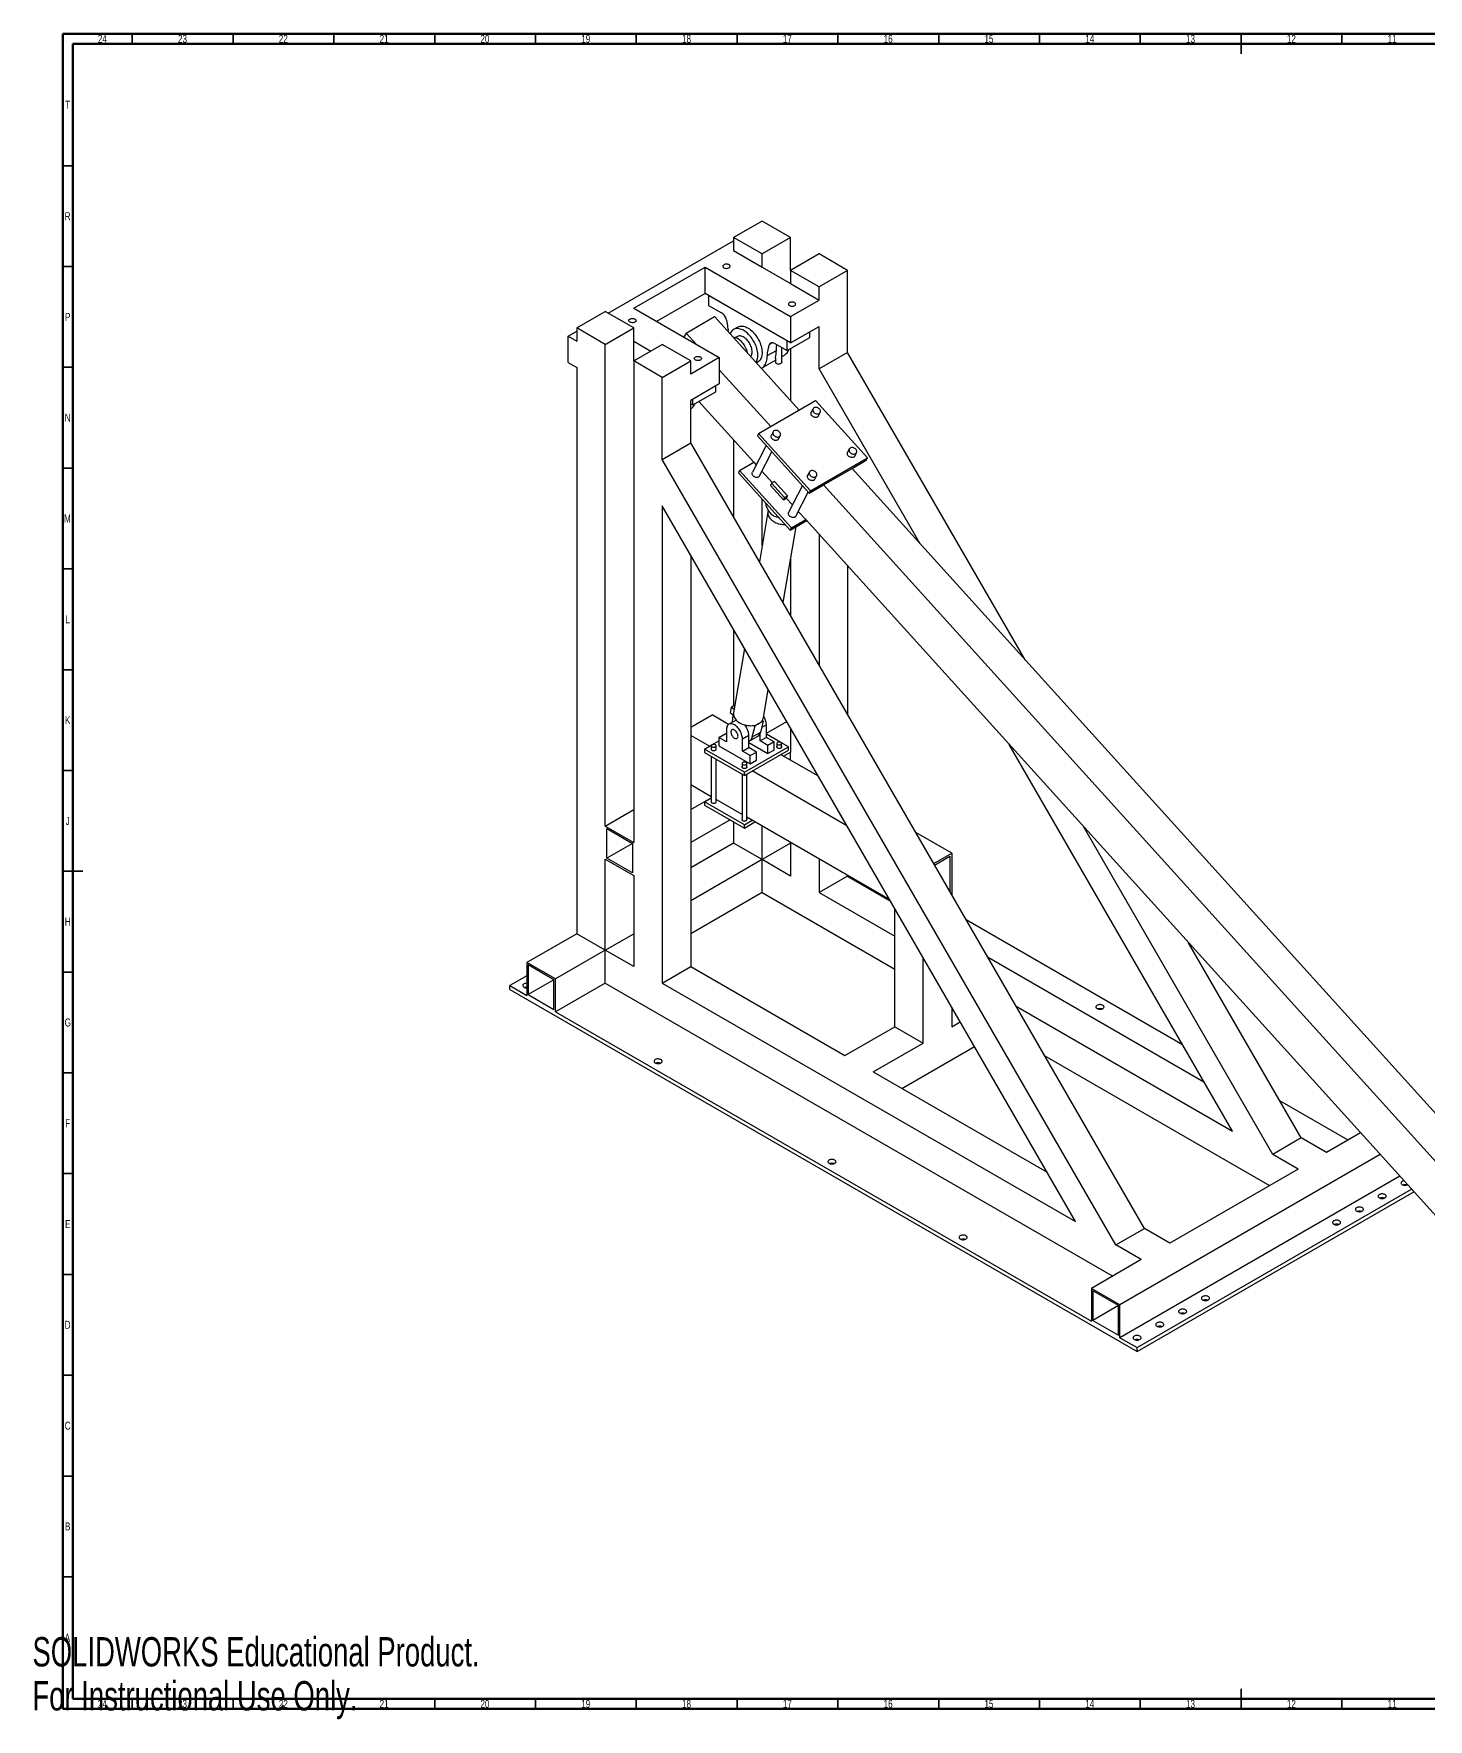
# Model space of a CAD drawing. Header units: millimetres. Extents: x 1 to 1184, y 0 to 836.
# Drawn here: x 1 to 692, y 0 to 836 of the extents above; entities that cross this region are included whole.
import ezdxf

# ---------------------------------------------------------------- set-up
doc = ezdxf.new("R2010")
doc.units = ezdxf.units.MM
doc.styles.add('SLDTEXTSTYLE0', font='TXT', dxfattribs={"width": 0.75})
doc.styles.add('SLDTEXTSTYLE3', font='TXT', dxfattribs={"width": 0.7})

msp = doc.modelspace()

# ---------------------------------------------------------------- linework, layer by layer
at = {"color": 7, "linetype": 'Continuous', "lineweight": 70}
for p, q in [((15, 5), (15, 836)), ((15, 836), (1184, 836)), ((20, 10), (20, 831)), ((20, 831), (1179, 831)), ((1179, 10), (20, 10)), ((1184, 5), (15, 5))]:
    msp.add_line(p, q, dxfattribs=at)
at = {"color": 7, "linetype": 'Continuous', "lineweight": 35}
for p, q in [((49.5, 831), (49.5, 836)), ((99.5, 831), (99.5, 836)), ((149.5, 831), (149.5, 836)), ((199.5, 831), (199.5, 836)), ((249.5, 831), (249.5, 836)), ((299.5, 831), (299.5, 836)), ((349.5, 831), (349.5, 836)), ((399.5, 831), (399.5, 836)), ((449.5, 831), (449.5, 836)), ((499.5, 831), (499.5, 836)), ((549.5, 831), (549.5, 836)), ((599.5, 836), (599.5, 826)), ((599.5, 831), (599.5, 836)), ((649.5, 831), (649.5, 836)), ((20, 770.5), (15, 770.5)), ((20, 720.5), (15, 720.5)), ((20, 670.5), (15, 670.5)), ((20, 620.5), (15, 620.5)), ((20, 570.5), (15, 570.5)), ((20, 520.5), (15, 520.5)), ((20, 470.5), (15, 470.5)), ((15, 420.5), (25, 420.5)), ((20, 420.5), (15, 420.5)), ((20, 370.5), (15, 370.5)), ((20, 320.5), (15, 320.5)), ((20, 270.5), (15, 270.5)), ((20, 220.5), (15, 220.5)), ((20, 170.5), (15, 170.5)), ((20, 120.5), (15, 120.5)), ((20, 70.5), (15, 70.5)), ((49.5, 10), (49.5, 5)), ((99.5, 10), (99.5, 5)), ((149.5, 10), (149.5, 5)), ((199.5, 10), (199.5, 5)), ((249.5, 10), (249.5, 5)), ((299.5, 10), (299.5, 5)), ((349.5, 10), (349.5, 5)), ((399.5, 10), (399.5, 5)), ((449.5, 10), (449.5, 5)), ((499.5, 10), (499.5, 5)), ((549.5, 10), (549.5, 5)), ((599.5, 5), (599.5, 15)), ((599.5, 10), (599.5, 5)), ((649.5, 10), (649.5, 5))]:
    msp.add_line(p, q, dxfattribs=at)
at = {"color": 7, "linetype": 'Continuous', "lineweight": 25}
for p, q in [((361.91, 743.07), (347.77, 734.91)), ((376.05, 734.91), (361.91, 743.07)), ((285.54, 697.35), (347.77, 733.28)), ((347.77, 734.91), (347.77, 728.38)), ((361.91, 726.74), (347.77, 734.91)), ((347.77, 728.38), (361.91, 720.21)), ((376.05, 734.91), (361.91, 726.74)), ((376.05, 718.58), (376.05, 734.91)), ((298.27, 699.8), (333.62, 720.21)), ((333.62, 720.21), (376.05, 695.72)), ((333.62, 707.15), (333.62, 720.21)), ((361.91, 720.21), (361.91, 726.74)), ((361.91, 720.21), (376.05, 712.05)), ((390.19, 726.74), (376.05, 718.58)), ((404.33, 718.58), (390.19, 726.74)), ((376.05, 718.58), (376.05, 712.05)), ((390.19, 710.42), (376.05, 718.58)), ((376.05, 712.05), (390.19, 703.88)), ((404.33, 718.58), (390.19, 710.42)), ((404.33, 677.92), (404.33, 718.58)), ((333.62, 707.15), (309.58, 693.27)), ((376.05, 682.66), (333.62, 707.15)), ((374.28, 683.68), (335.39, 706.13)), ((335.39, 706.13), (335.39, 701.23)), ((376.05, 695.72), (390.19, 703.88)), ((390.19, 703.88), (390.19, 710.42)), ((269.98, 690.01), (284.13, 698.17)), ((298.27, 690.01), (284.13, 698.17)), ((298.27, 699.8), (340.69, 675.31)), ((324.21, 687.51), (338.35, 695.68)), ((335.39, 701.23), (341.75, 697.55)), ((380.31, 649.29), (338.35, 695.68)), ((376.05, 695.72), (376.05, 682.66)), ((265.74, 685.92), (269.98, 688.37)), ((265.74, 672.86), (265.74, 685.92)), ((265.74, 685.92), (269.98, 683.47)), ((269.98, 690.01), (269.98, 683.47)), ((284.13, 681.84), (269.98, 690.01)), ((284.13, 681.84), (298.27, 690.01)), ((298.27, 683.47), (298.27, 690.01)), ((324.21, 687.51), (323.15, 685.44)), ((329.3, 681.89), (324.21, 687.51)), ((349.84, 690.5), (347.72, 689.27)), ((349.72, 685.81), (348.69, 685.22)), ((376.05, 682.66), (390.19, 690.82)), ((385.6, 685.31), (385.6, 688.17)), ((390.19, 669.75), (390.19, 690.82)), ((284.13, 442.92), (284.13, 681.84)), ((298.27, 683.47), (306.75, 678.58)), ((298.27, 673.68), (298.27, 683.47)), ((298.27, 673.68), (312.41, 681.84)), ((326.55, 673.68), (312.41, 681.84)), ((364.45, 676.29), (368.98, 678.9)), ((365.58, 682.01), (366.92, 682.79)), ((367.92, 682.45), (374.28, 678.78)), ((371.71, 673.02), (371.71, 680.26)), ((374.28, 678.78), (385.6, 685.31)), ((374.28, 678.78), (374.28, 683.68)), ((376.05, 679.8), (376.05, 654)), ((404.33, 677.92), (390.19, 669.75)), ((492.43, 525.33), (404.33, 677.92)), ((265.74, 672.86), (269.98, 670.41)), ((269.98, 670.41), (269.98, 389.52)), ((298.27, 673.68), (298.27, 434.76)), ((312.41, 665.51), (298.27, 673.68)), ((312.41, 665.51), (326.55, 673.68)), ((340.69, 675.31), (326.55, 667.15)), ((326.55, 667.15), (326.55, 673.68)), ((340.69, 675.31), (340.69, 662.25)), ((366.17, 641.12), (340.69, 669.29)), ((359.09, 672.75), (359.84, 673.18)), ((361.64, 670.06), (368.51, 674.03)), ((361.91, 669.64), (361.91, 670.22)), ((368.51, 675.12), (368.51, 673.02)), ((371.71, 675.87), (372.95, 676.59)), ((440.29, 582.98), (390.19, 669.75)), ((312.41, 624.85), (312.41, 665.51)), ((340.69, 662.25), (326.55, 654.08)), ((338.93, 658.37), (338.93, 661.23)), ((326.55, 633.01), (326.55, 654.08)), ((326.55, 652.45), (327.61, 651.84)), ((327.61, 651.84), (338.93, 658.37)), ((327.61, 651.84), (327.61, 654.69)), ((330.57, 653.54), (357.82, 623.41)), ((360.17, 637.66), (388.45, 653.99)), ((414.17, 625.55), (388.45, 653.99)), ((387.17, 649.9), (386.29, 648.19)), ((389.85, 646.36), (390.73, 648.08)), ((360.17, 637.66), (359.58, 636.51)), ((359.58, 636.51), (385.3, 608.08)), ((385.89, 609.22), (360.17, 637.66)), ((367.37, 638.47), (366.49, 636.76)), ((370.05, 634.93), (370.93, 636.65)), ((312.41, 624.85), (326.55, 633.01)), ((551.55, 243.3), (326.55, 633.01)), ((347.77, 634.54), (347.77, 596.27)), ((363.91, 631.73), (357.08, 618.43)), ((360.63, 616.6), (366.77, 628.56)), ((405.17, 630), (404.29, 628.28)), ((407.85, 626.45), (408.73, 628.17)), ((537.41, 235.14), (312.41, 624.85)), ((350.75, 619.33), (350.17, 618.19)), ((350.75, 619.33), (357.82, 623.41)), ((376.47, 590.9), (350.75, 619.33)), ((357.82, 623.41), (358.98, 622.14)), ((361.85, 618.97), (366.99, 613.28)), ((385.89, 609.22), (414.17, 625.55)), ((392.37, 612.16), (406.51, 620.32)), ((406.51, 620.32), (413.58, 624.4)), ((778.19, 209.39), (406.51, 620.32)), ((413.58, 624.4), (414.17, 625.55)), ((350.17, 618.19), (375.89, 589.75)), ((366.64, 613.08), (366.06, 611.93)), ((366.06, 611.93), (372.49, 604.82)), ((368.06, 613.9), (366.64, 613.08)), ((366.64, 613.08), (373.07, 605.97)), ((374.49, 606.79), (368.06, 613.9)), ((381.91, 611.82), (375.08, 598.52)), ((385.38, 618.57), (384.49, 616.85)), ((385.3, 608.08), (392.37, 612.16)), ((388.05, 615.02), (388.93, 616.74)), ((764.05, 201.23), (392.37, 612.16)), ((361.91, 581.88), (361.91, 605.2)), ((373.07, 605.97), (372.49, 604.82)), ((372.49, 604.82), (373.9, 605.64)), ((373.07, 605.97), (374.49, 606.79)), ((374.49, 606.79), (373.9, 605.64)), ((373.9, 605.64), (376.98, 602.23)), ((378.64, 596.7), (384.78, 608.65)), ((385.3, 608.08), (385.89, 609.22)), ((517.41, 246.68), (312.41, 601.75)), ((312.41, 601.75), (312.41, 365.03)), ((364.82, 598.87), (360.57, 574.09)), ((375.89, 589.75), (384.02, 594.45)), ((376.47, 590.9), (383.54, 594.98)), ((379.85, 599.06), (383.54, 594.98)), ((383.54, 594.98), (743.63, 196.86)), ((372.31, 553.76), (378.76, 591.41)), ((375.89, 589.75), (376.47, 590.9)), ((390.19, 587.63), (390.19, 522.79)), ((326.55, 577.26), (326.55, 373.19)), ((376.05, 575.59), (376.05, 547.28)), ((404.33, 571.99), (404.33, 498.29)), ((347.77, 540.52), (347.77, 502.51)), ((353.21, 531.08), (347.74, 499.11)), ((362.52, 496.58), (364.95, 510.75)), ((346.21, 498.97), (346.71, 501.9)), ((348.38, 502.86), (346.71, 501.9)), ((346.71, 501.9), (348.04, 500.86)), ((326.55, 491.91), (337.16, 498.03)), ((345.28, 493.35), (337.16, 498.03)), ((348.5, 495.21), (345.39, 493.42)), ((347.5, 497.96), (346.21, 498.97)), ((347.13, 494.42), (347.15, 494.59)), ((347.15, 494.59), (347.5, 497.96)), ((360.35, 493.75), (358.23, 492.52)), ((362.47, 494.97), (360.35, 493.75)), ((362.47, 494.97), (361.11, 489.4)), ((362.04, 495.31), (362.47, 494.97)), ((364.03, 489.05), (374.12, 494.87)), ((335.74, 482.52), (326.55, 487.83)), ((337.04, 483.27), (340.41, 485.22)), ((340.41, 486.85), (343.52, 488.65)), ((340.41, 486.85), (340.41, 482.77)), ((344.23, 484.65), (340.41, 486.85)), ((344.23, 488.24), (343.52, 488.65)), ((344.23, 490.85), (344.23, 484.65)), ((352.15, 486.28), (355.26, 488.08)), ((352.15, 480.07), (352.15, 486.28)), ((355.26, 481.87), (355.26, 488.08)), ((355.56, 485.04), (359.81, 487.49)), ((358.23, 492.52), (356.87, 486.95)), ((361.11, 489.4), (356.87, 486.95)), ((357.79, 492.87), (358.23, 492.52)), ((360.92, 485.14), (360.92, 488.81)), ((364.03, 486.93), (360.92, 485.14)), ((364.74, 482.93), (360.92, 485.14)), ((364.03, 493.14), (361.69, 491.79)), ((364.03, 486.93), (364.03, 493.14)), ((371.22, 484.41), (364.03, 488.56)), ((367.85, 484.73), (364.03, 486.93)), ((376.05, 491.53), (376.05, 479.66)), ((333.34, 481.13), (337, 483.25)), ((353.14, 469.71), (333.34, 481.13)), ((333.34, 481.13), (333.34, 479.5)), ((333.34, 479.5), (353.14, 468.07)), ((336.67, 482.77), (336.67, 480.85)), ((336.67, 477.58), (336.67, 454.72)), ((339.07, 480.85), (339.07, 482.77)), ((340.41, 482.77), (355.97, 473.79)), ((352.15, 480.07), (355.26, 481.87)), ((355.97, 477.87), (352.15, 480.07)), ((353.14, 469.71), (374.92, 482.28)), ((353.14, 468.07), (374.92, 480.64)), ((355.26, 484.32), (364.74, 478.85)), ((359.08, 479.67), (355.26, 481.87)), ((355.97, 477.87), (359.08, 479.67)), ((355.97, 473.79), (355.97, 477.87)), ((359.08, 475.58), (359.08, 479.67)), ((367.85, 484.73), (364.74, 482.93)), ((364.74, 478.85), (364.74, 482.93)), ((367.85, 480.64), (364.74, 478.85)), ((367.85, 480.64), (367.85, 484.73)), ((369.19, 483.91), (369.19, 481.99)), ((389.86, 467.61), (371.1, 478.44)), ((374.92, 482.28), (371.26, 484.39)), ((371.59, 481.99), (371.59, 483.91)), ((371.59, 478.16), (371.59, 478.72)), ((372.52, 477.62), (376.05, 479.66)), ((374.92, 480.64), (374.92, 482.28)), ((376.05, 475.58), (376.05, 479.66)), ((595.19, 291.59), (484.42, 483.45)), ((339.07, 454.72), (339.07, 476.2)), ((351.94, 473.95), (351.94, 472.03)), ((351.94, 468.76), (351.94, 445.9)), ((353.14, 468.07), (353.14, 469.71)), ((354.34, 472.03), (354.34, 473.95)), ((354.34, 445.9), (354.34, 468.76)), ((355.97, 473.79), (359.08, 475.58)), ((404, 443.12), (356.96, 470.28)), ((336.67, 457.49), (326.55, 463.33)), ((326.55, 451.09), (336.67, 456.93)), ((333.34, 455.01), (336.67, 456.93)), ((353.14, 443.58), (333.34, 455.01)), ((333.34, 455.01), (333.34, 453.37)), ((333.34, 453.37), (353.14, 441.94)), ((351.94, 448.68), (339.07, 456.11)), ((284.13, 442.92), (298.27, 451.09)), ((346.07, 446.02), (326.55, 434.76)), ((337, 451.26), (337.04, 451.24)), ((347.77, 445.05), (347.77, 434.42)), ((353.14, 443.58), (356.96, 445.78)), ((353.14, 441.94), (358.37, 444.96)), ((353.14, 441.94), (353.14, 443.58)), ((425.21, 406.38), (354.34, 447.29)), ((284.13, 442.92), (298.27, 434.76)), ((284.83, 441.7), (297.56, 434.35)), ((284.83, 427), (284.83, 441.7)), ((352.27, 442.44), (352.31, 442.42)), ((353.97, 442.42), (354.01, 442.44)), ((361.91, 426.26), (361.91, 442.92)), ((455.95, 429.46), (438.14, 439.74)), ((615.19, 280.04), (521.29, 442.69)), ((284.13, 426.59), (298.27, 418.43)), ((284.13, 381.36), (284.13, 426.59)), ((297.56, 434.35), (284.83, 427)), ((297.56, 419.65), (284.83, 427)), ((297.56, 434.35), (297.56, 419.65)), ((347.77, 434.42), (326.55, 422.18)), ((361.91, 426.26), (347.77, 434.42)), ((376.05, 434.42), (361.91, 426.26)), ((376.05, 434.76), (376.05, 418.09)), ((390.19, 426.59), (390.19, 409.93)), ((447.04, 424.31), (455.95, 429.46)), ((447.47, 423.58), (455.1, 427.99)), ((455.1, 427.99), (455.1, 410.35)), ((455.95, 429.46), (455.95, 408.88)), ((298.27, 418.43), (298.27, 373.19)), ((361.91, 426.26), (326.55, 405.85)), ((361.91, 409.93), (361.91, 426.26)), ((376.05, 418.09), (361.91, 426.26)), ((404.33, 418.09), (390.19, 409.93)), ((404.33, 418.43), (404.33, 418.09)), ((404.33, 418.09), (425.5, 405.87)), ((361.91, 409.93), (326.55, 389.52)), ((361.91, 409.93), (427.67, 371.96)), ((390.19, 409.93), (427.67, 388.29)), ((427.67, 343.39), (427.67, 402.12)), ((570.45, 334.44), (463.18, 396.37)), ((269.98, 389.52), (245.23, 375.23)), ((284.13, 381.36), (269.98, 389.52)), ((284.13, 381.36), (298.27, 389.52)), ((629.33, 288.2), (573.42, 385.05)), ((284.13, 381.36), (259.38, 367.07)), ((284.13, 365.02), (284.13, 381.36)), ((298.27, 373.19), (284.13, 381.36)), ((441.81, 335.23), (441.81, 377.63)), ((473.78, 378), (581.05, 316.08)), ((245.23, 368.7), (236.75, 363.8)), ((259.38, 367.07), (245.23, 375.23)), ((245.23, 375.23), (245.23, 358.9)), ((258.67, 366.66), (245.94, 374.01)), ((245.94, 374.01), (245.94, 359.31)), ((312.41, 365.03), (326.55, 373.19)), ((326.55, 373.19), (402.92, 329.11)), ((236.75, 361.84), (236.75, 363.8)), ((236.75, 363.8), (245.23, 358.9)), ((236.75, 361.84), (547.88, 182.23)), ((258.67, 366.66), (245.94, 359.31)), ((258.67, 351.96), (258.67, 366.66)), ((259.38, 350.74), (259.38, 367.07)), ((284.13, 365.02), (259.38, 350.74)), ((284.13, 365.02), (535.85, 219.71)), ((312.41, 365.03), (517.41, 246.68)), ((245.94, 359.31), (258.67, 351.96)), ((455.95, 353.13), (455.95, 343.39)), ((487.92, 353.51), (595.19, 291.59)), ((259.38, 350.74), (525.25, 197.25)), ((402.92, 329.11), (427.67, 343.39)), ((427.67, 343.39), (441.81, 335.23)), ((455.95, 343.39), (460.17, 345.83)), ((417.06, 320.94), (441.81, 335.23)), ((431.21, 312.78), (467.24, 333.58)), ((502.06, 329.02), (613.63, 264.61)), ((417.06, 320.94), (503.27, 271.17)), ((652.53, 287.06), (618.73, 306.57)), ((629.33, 288.2), (615.19, 280.04)), ((641.92, 280.94), (629.33, 288.2)), ((658.78, 290.67), (641.92, 280.94)), ((668.48, 279.94), (539.39, 205.42)), ((627.78, 272.77), (615.19, 280.04)), ((678.19, 269.21), (539.39, 189.09)), ((627.78, 272.77), (564.14, 236.03)), ((547.88, 184.19), (684.01, 262.78)), ((547.88, 182.23), (685.17, 261.49)), ((537.41, 235.14), (551.55, 243.3)), ((564.14, 236.03), (551.55, 243.3)), ((550, 227.87), (537.41, 235.14)), ((550, 227.87), (525.25, 213.58)), ((525.25, 213.58), (525.25, 197.25)), ((539.39, 205.42), (525.25, 213.58)), ((538.68, 205.01), (525.96, 212.36)), ((525.96, 212.36), (525.96, 197.66)), ((538.68, 205.01), (525.96, 197.66)), ((538.68, 190.31), (538.68, 205.01)), ((539.39, 189.09), (539.39, 205.42)), ((525.96, 197.66), (538.68, 190.31)), ((539.39, 189.09), (547.88, 184.19)), ((547.88, 182.23), (547.88, 184.19))]:
    msp.add_line(p, q, dxfattribs=at)
at = {"color": 7, "linetype": 'Continuous', "lineweight": 25, "flags": 128}
for points in [[(342.96, 719.89), (343.24, 719.75), (343.56, 719.66), (343.91, 719.6), (344.28, 719.58), (344.64, 719.61), (344.98, 719.68), (345.29, 719.78), (345.57, 719.92), (345.78, 720.09), (345.93, 720.28), (346.02, 720.49), (346.02, 720.7), (345.96, 720.91), (345.82, 721.1), (345.62, 721.28), (345.37, 721.43), (345.06, 721.54), (344.72, 721.62), (344.37, 721.66), (344, 721.65), (343.65, 721.6), (343.32, 721.52), (343.02, 721.39), (342.78, 721.24), (342.59, 721.05), (342.48, 720.86), (342.43, 720.65), (342.46, 720.44), (342.56, 720.24), (342.73, 720.05), (342.96, 719.89)], [(375.48, 701.11), (375.77, 700.98), (376.09, 700.88), (376.44, 700.82), (376.8, 700.8), (377.16, 700.83), (377.51, 700.9), (377.82, 701.01), (378.09, 701.15), (378.31, 701.32), (378.46, 701.51), (378.54, 701.71), (378.55, 701.92), (378.49, 702.13), (378.35, 702.32), (378.15, 702.5), (377.89, 702.65), (377.59, 702.76), (377.25, 702.84), (376.89, 702.88), (376.53, 702.87), (376.17, 702.83), (375.84, 702.74), (375.55, 702.61), (375.31, 702.46), (375.12, 702.28), (375, 702.08), (374.96, 701.87), (374.98, 701.66), (375.08, 701.46), (375.25, 701.27), (375.48, 701.11)], [(298.83, 694.41), (299.06, 694.25), (299.23, 694.06), (299.33, 693.86), (299.36, 693.65), (299.31, 693.44), (299.2, 693.25), (299.01, 693.06), (298.77, 692.91), (298.47, 692.78), (298.14, 692.7), (297.79, 692.65), (297.42, 692.64), (297.07, 692.68), (296.73, 692.76), (296.42, 692.87), (296.17, 693.02), (295.97, 693.2), (295.83, 693.39), (295.77, 693.6), (295.77, 693.81), (295.86, 694.02), (296.01, 694.21), (296.22, 694.38), (296.5, 694.52), (296.81, 694.62), (297.15, 694.69), (297.51, 694.72), (297.88, 694.7), (298.23, 694.64), (298.55, 694.55), (298.83, 694.41)], [(358.85, 673.02), (359.05, 673.33), (359.29, 673.81), (359.48, 674.34), (359.63, 674.92), (359.73, 675.54), (359.78, 676.19), (359.78, 676.88), (359.73, 677.59), (359.63, 678.32), (359.48, 679.06), (359.29, 679.82), (359.05, 680.59), (358.76, 681.35), (358.44, 682.11), (358.07, 682.86), (357.66, 683.59), (357.22, 684.3), (356.75, 684.99), (356.25, 685.64), (355.73, 686.26), (355.18, 686.84), (354.62, 687.38), (354.04, 687.87), (353.45, 688.31), (352.86, 688.69), (352.27, 689.02), (351.68, 689.29), (351.1, 689.49), (350.53, 689.64), (349.97, 689.72), (349.44, 689.74), (348.93, 689.69), (348.44, 689.58), (347.98, 689.41), (347.56, 689.18), (347.17, 688.88), (346.83, 688.53), (346.52, 688.12), (346.26, 687.66), (346.05, 687.18)], [(356.26, 675.88), (356.35, 675.99), (356.57, 676.33), (356.74, 676.73), (356.86, 677.17), (356.93, 677.65), (356.96, 678.16), (356.93, 678.71), (356.86, 679.27), (356.74, 679.86), (356.57, 680.45), (356.35, 681.04), (356.09, 681.63), (355.79, 682.2), (355.46, 682.76), (355.1, 683.29), (354.7, 683.79), (354.29, 684.26), (353.85, 684.68), (353.4, 685.05), (352.94, 685.37), (352.49, 685.64), (352.03, 685.84), (351.58, 685.99), (351.14, 686.07), (350.73, 686.09), (350.33, 686.04), (349.97, 685.93), (349.72, 685.81)], [(349.84, 690.5), (350.1, 690.64), (350.56, 690.81), (351.05, 690.92), (351.56, 690.96), (352.1, 690.95), (352.65, 690.86), (353.22, 690.72), (353.8, 690.51), (354.39, 690.24), (354.98, 689.92), (355.58, 689.53), (356.16, 689.09), (356.74, 688.6), (357.3, 688.07), (357.85, 687.49), (358.37, 686.87), (358.87, 686.21), (359.34, 685.53), (359.78, 684.82), (360.19, 684.08), (360.56, 683.33), (360.88, 682.58), (361.17, 681.81), (361.41, 681.05), (361.61, 680.29), (361.75, 679.54), (361.85, 678.81), (361.9, 678.1), (361.9, 677.42), (361.85, 676.76), (361.75, 676.15), (361.61, 675.57), (361.41, 675.04), (361.17, 674.55), (360.88, 674.12), (360.56, 673.74), (360.19, 673.41), (359.84, 673.18)], [(354.68, 677.63), (354.64, 677.82), (354.48, 678.46), (354.27, 679.1), (354.01, 679.75), (353.72, 680.39), (353.38, 681.01), (353.01, 681.61), (352.6, 682.19), (352.17, 682.73), (351.72, 683.24), (351.24, 683.7), (350.75, 684.11), (350.25, 684.47), (349.75, 684.77), (349.25, 685.01), (348.76, 685.2), (348.28, 685.31), (347.81, 685.37), (347.68, 685.37)], [(365.58, 682.01), (365.75, 682.3), (365.96, 682.52), (366.22, 682.68), (366.52, 682.77), (366.84, 682.8), (367.19, 682.75), (367.55, 682.63), (367.92, 682.45)], [(331.36, 675.64), (331.59, 675.47), (331.76, 675.29), (331.86, 675.09), (331.89, 674.88), (331.84, 674.67), (331.72, 674.47), (331.54, 674.29), (331.29, 674.13), (331, 674.01), (330.67, 673.92), (330.31, 673.87), (329.95, 673.87), (329.59, 673.9), (329.25, 673.98), (328.95, 674.1), (328.69, 674.25), (328.49, 674.42), (328.36, 674.62), (328.29, 674.82), (328.3, 675.03), (328.38, 675.24), (328.54, 675.43), (328.75, 675.6), (329.02, 675.74), (329.34, 675.85), (329.68, 675.91), (330.04, 675.94), (330.4, 675.92), (330.76, 675.87), (331.08, 675.77), (331.36, 675.64)], [(361.56, 670.02), (362, 670.29), (362.45, 670.66), (362.86, 671.08), (363.22, 671.56), (363.54, 672.1), (363.82, 672.68), (364.05, 673.32), (364.22, 674), (364.35, 674.73), (364.43, 675.49), (364.45, 676.29)], [(371.71, 673.02), (371.68, 672.84), (371.58, 672.65), (371.41, 672.48), (371.18, 672.33), (370.9, 672.21), (370.58, 672.14), (370.24, 672.1), (369.89, 672.1), (369.56, 672.15), (369.25, 672.24), (368.98, 672.37)], [(389.35, 645.85), (389.06, 645.72), (388.74, 645.65), (388.38, 645.63), (388.02, 645.68), (387.66, 645.78), (387.32, 645.94), (387, 646.14), (386.72, 646.39), (386.48, 646.67), (386.31, 646.96), (386.2, 647.28), (386.16, 647.59), (386.18, 647.88), (386.28, 648.16), (386.29, 648.19)], [(387.54, 648.17), (387.8, 647.92), (388.11, 647.7), (388.46, 647.53), (388.81, 647.42), (389.18, 647.36), (389.53, 647.36), (389.87, 647.42), (390.17, 647.53), (390.42, 647.7), (390.63, 647.91), (390.77, 648.17), (390.85, 648.45), (390.86, 648.75), (390.8, 649.06), (390.67, 649.37), (390.48, 649.67), (390.24, 649.94), (389.94, 650.17), (389.62, 650.37), (389.27, 650.51), (388.9, 650.6), (388.54, 650.63), (388.2, 650.6), (387.88, 650.51), (387.6, 650.37), (387.37, 650.18), (387.19, 649.94), (387.08, 649.67), (387.04, 649.38), (387.06, 649.07), (387.16, 648.76), (387.32, 648.46), (387.54, 648.17)], [(369.55, 634.42), (369.26, 634.29), (368.94, 634.22), (368.59, 634.2), (368.22, 634.25), (367.86, 634.35), (367.52, 634.51), (367.2, 634.71), (366.92, 634.96), (366.69, 635.24), (366.51, 635.54), (366.4, 635.85), (366.36, 636.16), (366.38, 636.45), (366.48, 636.73), (366.49, 636.76)], [(367.74, 636.74), (368.01, 636.49), (368.32, 636.27), (368.66, 636.1), (369.01, 635.99), (369.38, 635.93), (369.73, 635.93), (370.07, 635.99), (370.37, 636.1), (370.63, 636.27), (370.83, 636.48), (370.97, 636.74), (371.05, 637.02), (371.06, 637.32), (371, 637.63), (370.87, 637.94), (370.68, 638.24), (370.44, 638.51), (370.15, 638.74), (369.82, 638.94), (369.47, 639.08), (369.11, 639.17), (368.74, 639.2), (368.4, 639.17), (368.08, 639.08), (367.8, 638.94), (367.57, 638.75), (367.39, 638.51), (367.28, 638.24), (367.24, 637.95), (367.27, 637.64), (367.36, 637.33), (367.52, 637.03), (367.74, 636.74)], [(407.36, 625.94), (407.07, 625.82), (406.74, 625.74), (406.39, 625.73), (406.03, 625.77), (405.67, 625.88), (405.32, 626.03), (405, 626.24), (404.72, 626.48), (404.49, 626.76), (404.31, 627.06), (404.2, 627.37), (404.16, 627.68), (404.19, 627.98), (404.28, 628.26), (404.29, 628.28)], [(405.54, 628.27), (405.81, 628.01), (406.12, 627.8), (406.46, 627.63), (406.82, 627.51), (407.18, 627.45), (407.54, 627.45), (407.87, 627.51), (408.17, 627.62), (408.43, 627.79), (408.63, 628.01), (408.77, 628.26), (408.85, 628.54), (408.86, 628.85), (408.8, 629.16), (408.67, 629.47), (408.48, 629.76), (408.24, 630.03), (407.95, 630.27), (407.62, 630.46), (407.27, 630.6), (406.91, 630.69), (406.55, 630.72), (406.2, 630.69), (405.88, 630.61), (405.6, 630.47), (405.37, 630.27), (405.2, 630.04), (405.09, 629.77), (405.04, 629.47), (405.07, 629.17), (405.16, 628.85), (405.32, 628.55), (405.54, 628.27)], [(385.74, 616.84), (386.01, 616.58), (386.32, 616.37), (386.66, 616.2), (387.02, 616.08), (387.38, 616.02), (387.74, 616.02), (388.07, 616.08), (388.37, 616.19), (388.63, 616.36), (388.83, 616.58), (388.98, 616.83), (389.05, 617.11), (389.06, 617.42), (389, 617.73), (388.87, 618.04), (388.69, 618.33), (388.44, 618.6), (388.15, 618.84), (387.82, 619.03), (387.47, 619.17), (387.11, 619.26), (386.75, 619.29), (386.4, 619.26), (386.08, 619.18), (385.8, 619.04), (385.57, 618.84), (385.4, 618.61), (385.29, 618.34), (385.24, 618.04), (385.27, 617.74), (385.36, 617.42), (385.52, 617.12), (385.74, 616.84)], [(360.14, 616.09), (359.85, 615.97), (359.52, 615.89), (359.17, 615.88), (358.81, 615.92), (358.45, 616.03), (358.1, 616.18), (357.78, 616.39), (357.5, 616.63), (357.27, 616.91), (357.1, 617.21), (356.99, 617.52), (356.94, 617.83), (356.97, 618.13), (357.06, 618.41), (357.08, 618.43)], [(387.56, 614.51), (387.27, 614.39), (386.94, 614.31), (386.59, 614.3), (386.23, 614.34), (385.87, 614.45), (385.52, 614.6), (385.2, 614.81), (384.92, 615.05), (384.69, 615.33), (384.52, 615.63), (384.4, 615.94), (384.36, 616.25), (384.39, 616.55), (384.48, 616.83), (384.49, 616.85)], [(363.58, 603.36), (363.6, 603.15), (363.68, 602.6), (363.81, 602.03), (363.99, 601.46), (364.21, 600.89), (364.47, 600.33), (364.78, 599.78), (365.11, 599.25), (365.48, 598.75), (365.87, 598.28), (366.29, 597.85), (366.72, 597.48), (367.16, 597.15), (367.6, 596.87), (368.04, 596.65), (368.48, 596.5), (368.9, 596.4), (369.31, 596.38), (369.69, 596.41), (369.83, 596.44)], [(364.97, 599.46), (364.87, 599.12), (364.79, 598.64), (364.77, 598.15), (364.83, 597.66), (364.95, 597.16), (365.14, 596.67), (365.4, 596.19), (365.72, 595.73), (366.1, 595.27), (366.54, 594.85), (367.03, 594.44), (367.57, 594.07), (368.16, 593.73), (368.78, 593.43), (369.43, 593.16), (370.11, 592.94), (370.81, 592.76), (371.52, 592.62), (372.24, 592.53), (372.96, 592.49), (373.41, 592.49)], [(378.14, 596.19), (377.85, 596.06), (377.53, 595.99), (377.18, 595.97), (376.81, 596.02), (376.45, 596.12), (376.11, 596.28), (375.79, 596.48), (375.51, 596.73), (375.28, 597), (375.1, 597.3), (374.99, 597.61), (374.95, 597.92), (374.97, 598.22), (375.07, 598.5), (375.08, 598.52)], [(352.15, 486.28), (352.12, 486.81), (352.05, 487.35), (351.93, 487.92), (351.76, 488.49), (351.54, 489.06), (351.29, 489.63), (350.99, 490.18), (350.66, 490.72), (350.3, 491.22), (349.91, 491.69), (349.5, 492.13), (349.07, 492.52), (348.63, 492.85), (348.19, 493.14), (347.75, 493.37), (347.31, 493.53), (346.88, 493.64), (346.47, 493.68), (346.08, 493.65), (345.72, 493.57), (345.39, 493.42), (345.09, 493.2), (344.84, 492.93), (344.62, 492.61), (344.45, 492.23), (344.33, 491.81), (344.25, 491.35), (344.23, 490.85)], [(347.74, 499.11), (347.71, 498.94), (347.69, 498.43), (347.75, 497.91), (347.87, 497.4), (348.08, 496.89), (348.35, 496.39), (348.69, 495.9), (349.1, 495.44), (349.57, 494.99), (350.1, 494.58), (350.67, 494.2), (351.3, 493.86), (351.96, 493.56), (352.65, 493.3), (353.37, 493.09), (354.11, 492.92), (354.85, 492.81), (355.6, 492.74), (356.35, 492.73), (357.08, 492.77), (357.79, 492.87)], [(349.1, 495.43), (348.83, 495.36), (348.5, 495.21)], [(349.96, 487.55), (349.93, 487.9), (349.86, 488.28), (349.73, 488.67), (349.56, 489.05), (349.36, 489.42), (349.12, 489.77), (348.85, 490.08), (348.56, 490.35), (348.26, 490.56), (347.96, 490.72), (347.67, 490.82), (347.39, 490.85), (347.14, 490.81), (346.91, 490.72), (346.72, 490.55), (346.58, 490.34), (346.48, 490.07), (346.43, 489.76), (346.43, 489.41), (346.48, 489.04), (346.58, 488.65), (346.72, 488.27), (346.91, 487.89), (347.14, 487.53), (347.39, 487.2), (347.67, 486.91), (347.96, 486.67), (348.26, 486.48), (348.56, 486.36), (348.85, 486.29), (349.12, 486.29), (349.36, 486.36), (349.56, 486.49), (349.73, 486.68), (349.86, 486.92), (349.93, 487.21), (349.96, 487.55)], [(356.87, 486.95), (356.73, 486.49), (356.54, 486.07), (356.3, 485.7), (356.02, 485.38), (355.7, 485.12), (355.35, 484.93), (355.26, 484.89)], [(336.67, 481.42), (336.61, 481.33), (336.57, 481.16), (336.59, 480.98), (336.69, 480.82), (336.85, 480.67), (337.06, 480.55), (337.32, 480.45), (337.6, 480.4), (337.9, 480.38), (338.2, 480.41), (338.48, 480.47), (338.73, 480.57), (338.93, 480.7), (339.07, 480.86), (339.15, 481.03), (339.16, 481.2), (339.1, 481.37), (339.07, 481.42)], [(338.71, 483.26), (338.48, 483.36), (338.2, 483.43), (337.9, 483.46), (337.6, 483.44), (337.32, 483.39), (337.07, 483.29), (336.87, 483.16), (336.74, 483), (336.67, 482.83), (336.68, 482.66), (336.76, 482.49), (336.92, 482.34), (337.13, 482.22), (337.39, 482.13), (337.68, 482.08), (337.98, 482.08), (338.27, 482.12), (338.54, 482.19), (338.77, 482.31), (338.93, 482.45), (339.04, 482.62), (339.06, 482.79), (339.02, 482.96), (338.9, 483.12), (338.71, 483.26)], [(369.19, 482.57), (369.18, 482.55), (369.11, 482.39), (369.1, 482.21), (369.16, 482.04), (369.29, 481.88), (369.47, 481.75)], [(369.54, 483.42), (369.78, 483.31), (370.06, 483.25), (370.35, 483.22), (370.65, 483.23), (370.94, 483.29), (371.19, 483.39), (371.38, 483.52), (371.52, 483.68), (371.59, 483.85), (371.58, 484.02), (371.49, 484.19), (371.34, 484.34), (371.13, 484.46), (370.87, 484.55), (370.58, 484.6), (370.28, 484.6), (369.99, 484.56), (369.72, 484.48), (369.49, 484.37), (369.32, 484.23), (369.22, 484.06), (369.19, 483.89), (369.24, 483.72), (369.36, 483.56), (369.54, 483.42)], [(369.47, 481.75), (369.71, 481.64), (369.98, 481.57), (370.28, 481.53), (370.58, 481.54), (370.87, 481.58), (371.14, 481.66), (371.36, 481.78), (371.54, 481.92), (371.65, 482.08), (371.69, 482.26), (371.67, 482.43), (371.59, 482.57)], [(351.94, 472.61), (351.88, 472.51), (351.84, 472.34), (351.87, 472.17), (351.96, 472), (352.12, 471.85), (352.33, 471.73), (352.59, 471.64), (352.88, 471.58), (353.18, 471.57), (353.48, 471.59), (353.76, 471.66), (354, 471.76), (354.2, 471.89), (354.35, 472.04), (354.43, 472.21), (354.43, 472.38), (354.37, 472.55), (354.34, 472.61)], [(353.99, 474.44), (353.75, 474.55), (353.47, 474.62), (353.18, 474.64), (352.88, 474.63), (352.59, 474.57), (352.35, 474.47), (352.15, 474.34), (352.01, 474.19), (351.94, 474.02), (351.95, 473.84), (352.04, 473.68), (352.19, 473.53), (352.4, 473.4), (352.66, 473.31), (352.95, 473.27), (353.25, 473.26), (353.55, 473.3), (353.81, 473.38), (354.04, 473.49), (354.21, 473.64), (354.31, 473.8), (354.34, 473.97), (354.29, 474.14), (354.17, 474.3), (353.99, 474.44)], [(336.67, 455.29), (336.59, 455.16), (336.57, 454.98), (336.61, 454.81), (336.72, 454.65), (336.89, 454.51), (337.12, 454.39), (337.39, 454.31), (337.68, 454.26), (337.98, 454.26), (338.27, 454.29), (338.55, 454.37), (338.78, 454.47)], [(338.78, 454.47), (338.97, 454.61), (339.1, 454.77), (339.16, 454.94), (339.15, 455.11), (339.07, 455.28), (339.07, 455.29)], [(351.94, 446.48), (351.87, 446.34), (351.84, 446.17), (351.88, 445.99), (351.99, 445.83), (352.17, 445.69), (352.39, 445.57), (352.66, 445.49), (352.95, 445.45), (353.25, 445.44), (353.55, 445.48), (353.82, 445.55), (354.06, 445.66)], [(354.06, 445.66), (354.25, 445.79), (354.37, 445.95), (354.43, 446.12), (354.43, 446.3), (354.35, 446.47), (354.34, 446.48)], [(245.23, 364.95), (244.9, 364.94), (244.54, 364.88), (244.19, 364.79), (243.89, 364.65), (243.63, 364.49), (243.44, 364.3), (243.3, 364.1), (243.24, 363.88), (243.25, 363.66), (243.33, 363.45), (243.48, 363.25), (243.69, 363.06), (243.96, 362.91), (244.28, 362.79), (244.63, 362.7), (245, 362.65), (245.23, 362.65)], [(528.08, 352.37), (528.37, 352.23), (528.7, 352.13), (529.07, 352.06), (529.44, 352.03), (529.82, 352.05), (530.19, 352.1), (530.53, 352.2), (530.84, 352.33), (531.09, 352.49), (531.29, 352.68), (531.42, 352.89), (531.49, 353.1), (531.48, 353.32), (531.4, 353.54), (531.25, 353.74), (531.03, 353.92), (530.76, 354.08), (530.45, 354.2), (530.1, 354.29), (529.73, 354.33), (529.35, 354.34), (528.97, 354.3), (528.62, 354.23), (528.29, 354.11), (528.01, 353.96), (527.78, 353.79), (527.62, 353.59), (527.52, 353.38), (527.49, 353.16), (527.54, 352.94), (527.65, 352.73), (527.84, 352.54), (528.08, 352.37)], [(311.7, 327.06), (311.41, 327.2), (311.08, 327.31), (310.71, 327.37), (310.34, 327.4), (309.96, 327.38), (309.59, 327.33), (309.25, 327.23), (308.94, 327.1), (308.69, 326.94), (308.49, 326.75), (308.36, 326.54), (308.29, 326.33), (308.3, 326.11), (308.38, 325.89), (308.53, 325.69), (308.75, 325.51), (309.02, 325.35), (309.33, 325.23), (309.68, 325.15), (310.05, 325.1), (310.43, 325.09), (310.81, 325.13), (311.16, 325.21), (311.49, 325.32), (311.77, 325.47), (312, 325.64), (312.16, 325.84), (312.26, 326.05), (312.29, 326.27), (312.24, 326.49), (312.13, 326.7), (311.94, 326.89), (311.7, 327.06)], [(397.97, 277.26), (397.68, 277.4), (397.34, 277.51), (396.98, 277.57), (396.6, 277.6), (396.22, 277.58), (395.86, 277.53), (395.51, 277.43), (395.21, 277.3), (394.95, 277.14), (394.76, 276.95), (394.62, 276.74), (394.56, 276.53), (394.57, 276.31), (394.65, 276.09), (394.8, 275.89), (395.01, 275.71), (395.28, 275.55), (395.6, 275.43), (395.95, 275.34), (396.32, 275.3), (396.7, 275.29), (397.07, 275.33), (397.43, 275.41), (397.75, 275.52), (398.04, 275.67), (398.26, 275.84), (398.43, 276.04), (398.53, 276.25), (398.55, 276.47), (398.51, 276.69), (398.39, 276.9), (398.21, 277.09), (397.97, 277.26)], [(668.08, 258.48), (668.38, 258.34), (668.71, 258.24), (669.07, 258.17), (669.45, 258.15), (669.83, 258.16), (670.2, 258.22), (670.54, 258.31), (670.84, 258.45), (671.1, 258.61), (671.3, 258.8), (671.43, 259), (671.49, 259.22), (671.48, 259.44), (671.4, 259.65), (671.25, 259.85), (671.04, 260.03), (670.77, 260.19), (670.46, 260.31), (670.11, 260.4), (669.74, 260.45), (669.36, 260.45), (668.98, 260.42), (668.62, 260.34), (668.3, 260.22), (668.02, 260.08), (667.79, 259.9), (667.62, 259.7), (667.53, 259.49), (667.5, 259.27), (667.54, 259.05), (667.66, 258.85), (667.84, 258.65), (668.08, 258.48)], [(680.25, 266.94), (679.94, 266.87), (679.61, 266.76), (679.33, 266.61), (679.1, 266.43), (678.94, 266.23), (678.84, 266.02), (678.81, 265.8), (678.86, 265.59), (678.97, 265.38), (679.16, 265.18), (679.4, 265.01)], [(656.77, 251.95), (657.06, 251.81), (657.4, 251.71), (657.76, 251.64), (658.14, 251.61), (658.52, 251.63), (658.88, 251.69), (659.23, 251.78), (659.53, 251.91), (659.79, 252.08), (659.98, 252.26), (660.12, 252.47), (660.18, 252.69), (660.17, 252.91), (660.09, 253.12), (659.94, 253.32), (659.73, 253.5), (659.46, 253.66), (659.14, 253.78), (658.79, 253.87), (658.42, 253.91), (658.04, 253.92), (657.67, 253.88), (657.31, 253.81), (656.99, 253.69), (656.71, 253.55), (656.48, 253.37), (656.31, 253.17), (656.21, 252.96), (656.19, 252.74), (656.23, 252.52), (656.35, 252.31), (656.53, 252.12), (656.77, 251.95)], [(645.46, 245.42), (645.75, 245.28), (646.08, 245.18), (646.45, 245.11), (646.82, 245.08), (647.2, 245.1), (647.57, 245.16), (647.91, 245.25), (648.22, 245.38), (648.47, 245.55), (648.67, 245.73), (648.8, 245.94), (648.87, 246.15), (648.86, 246.37), (648.78, 246.59), (648.63, 246.79), (648.41, 246.97), (648.14, 247.13), (647.83, 247.25), (647.48, 247.34), (647.11, 247.38), (646.73, 247.39), (646.35, 247.35), (646, 247.28), (645.67, 247.16), (645.39, 247.01), (645.16, 246.84), (645, 246.64), (644.9, 246.43), (644.87, 246.21), (644.92, 245.99), (645.03, 245.78), (645.21, 245.59), (645.46, 245.42)], [(463.02, 239.71), (462.73, 239.85), (462.4, 239.95), (462.03, 240.02), (461.66, 240.04), (461.28, 240.03), (460.91, 239.97), (460.57, 239.88), (460.26, 239.74), (460.01, 239.58), (459.81, 239.39), (459.68, 239.19), (459.61, 238.97), (459.62, 238.75), (459.7, 238.54), (459.85, 238.34), (460.07, 238.15), (460.34, 238), (460.65, 237.88), (461, 237.79), (461.37, 237.74), (461.75, 237.74), (462.13, 237.77), (462.48, 237.85), (462.81, 237.97), (463.09, 238.11), (463.32, 238.29), (463.48, 238.49), (463.58, 238.7), (463.61, 238.92), (463.56, 239.14), (463.45, 239.34), (463.27, 239.54), (463.02, 239.71)], [(583.23, 209.5), (582.94, 209.64), (582.6, 209.74), (582.24, 209.81), (581.86, 209.84), (581.49, 209.82), (581.12, 209.76), (580.78, 209.67), (580.47, 209.54), (580.22, 209.37), (580.02, 209.19), (579.89, 208.98), (579.82, 208.76), (579.83, 208.55), (579.91, 208.33), (580.06, 208.13), (580.28, 207.95), (580.54, 207.79), (580.86, 207.67), (581.21, 207.58), (581.58, 207.54), (581.96, 207.53), (582.34, 207.57), (582.69, 207.64), (583.02, 207.76), (583.3, 207.91), (583.53, 208.08), (583.69, 208.28), (583.79, 208.49), (583.82, 208.71), (583.77, 208.93), (583.66, 209.14), (583.47, 209.33), (583.23, 209.5)], [(571.92, 202.97), (571.62, 203.11), (571.29, 203.21), (570.93, 203.28), (570.55, 203.31), (570.17, 203.29), (569.8, 203.23), (569.46, 203.14), (569.16, 203.01), (568.9, 202.84), (568.7, 202.66), (568.57, 202.45), (568.51, 202.23), (568.52, 202.01), (568.6, 201.8), (568.75, 201.6), (568.96, 201.42), (569.23, 201.26), (569.55, 201.14), (569.89, 201.05), (570.27, 201), (570.65, 201), (571.02, 201.04), (571.38, 201.11), (571.7, 201.23), (571.98, 201.37), (572.21, 201.55), (572.38, 201.75), (572.48, 201.96), (572.5, 202.18), (572.46, 202.4), (572.34, 202.61), (572.16, 202.8), (571.92, 202.97)], [(560.6, 196.44), (560.31, 196.58), (559.98, 196.68), (559.62, 196.75), (559.24, 196.77), (558.86, 196.76), (558.49, 196.7), (558.15, 196.61), (557.84, 196.47), (557.59, 196.31), (557.39, 196.12), (557.26, 195.92), (557.2, 195.7), (557.2, 195.48), (557.28, 195.27), (557.43, 195.07), (557.65, 194.88), (557.92, 194.73), (558.23, 194.61), (558.58, 194.52), (558.95, 194.47), (559.33, 194.47), (559.71, 194.5), (560.06, 194.58), (560.39, 194.7), (560.67, 194.84), (560.9, 195.02), (561.06, 195.22), (561.16, 195.43), (561.19, 195.65), (561.14, 195.87), (561.03, 196.07), (560.85, 196.27), (560.6, 196.44)], [(549.29, 189.91), (549, 190.04), (548.66, 190.15), (548.3, 190.22), (547.92, 190.24), (547.54, 190.23), (547.18, 190.17), (546.84, 190.07), (546.53, 189.94), (546.28, 189.78), (546.08, 189.59), (545.94, 189.39), (545.88, 189.17), (545.89, 188.95), (545.97, 188.74), (546.12, 188.54), (546.33, 188.35), (546.6, 188.2), (546.92, 188.08), (547.27, 187.99), (547.64, 187.94), (548.02, 187.94), (548.39, 187.97), (548.75, 188.05), (549.07, 188.16), (549.36, 188.31), (549.58, 188.49), (549.75, 188.69), (549.85, 188.9), (549.88, 189.12), (549.83, 189.33), (549.71, 189.54), (549.53, 189.74), (549.29, 189.91)]]:
    msp.add_lwpolyline(points, dxfattribs=at)
at = {"color": 7, "linetype": 'Continuous', "lineweight": 25}
for centre, radius, start, end in [((338.72, 692.85), 5.6, 16.26108, 57.16303), ((320.36, 686.98), 24.88, 2.58907, 17.39825), ((378.01, 676.6), 13.57, 156.45374, 181.3085), ((370.11, 681.17), 5.39, 301.77513, 339.48909), ((369.3, 673.09), 0.791, 185.13029, 246.18985), ((323.38, 654.26), 5.46, 305.54474, 339.40216), ((388.75, 646.93), 1.24, 299.23177, 332.4816), ((368.95, 635.5), 1.24, 299.23177, 332.4816), ((406.75, 627.02), 1.24, 299.23177, 332.4816), ((359.54, 617.17), 1.24, 299.23177, 332.4816), ((386.95, 615.59), 1.24, 299.23177, 332.4816), ((372.15, 599.24), 3.9, 227.02146, 245.00394), ((372.15, 599.24), 3.9, 227.02146, 245.00394), ((377.54, 597.27), 1.24, 299.23177, 332.4816), ((356.61, 500.43), 7.66, 278.87254, 299.21002), ((358.05, 497.91), 4.75, 298.90108, 326.91221), ((359.08, 497.18), 3.49, 327.73936, 350.12755), ((355.75, 492.81), 8.29, 2.2377, 33.46924), ((346.67, 487.68), 8.59, 2.65924, 39.03696), ((358.26, 489.94), 2.91, 302.22178, 349.27562), ((245.2, 359.89), 3.11, 89.43671, 109.32103), ((529.49, 349.15), 3.23, 70.91216, 109.08784), ((310.29, 322.22), 3.22, 70.83993, 109.16007), ((396.56, 272.42), 3.22, 70.83993, 109.16007), ((680.82, 267.78), 3.11, 242.83156, 293.54147), ((680.81, 261.79), 3.23, 70.91216, 109.08784), ((658.18, 248.73), 3.23, 70.91216, 109.08784), ((669.5, 255.26), 3.23, 70.91216, 109.08784), ((646.87, 242.2), 3.23, 70.91216, 109.08784), ((461.61, 234.87), 3.22, 70.83993, 109.16007), ((570.5, 198.13), 3.22, 70.83993, 109.16007), ((581.82, 204.66), 3.22, 70.83993, 109.16007), ((559.19, 191.6), 3.22, 70.83993, 109.16007), ((547.88, 185.06), 3.22, 70.83993, 109.16007)]:
    msp.add_arc(centre, radius, start, end, dxfattribs=at)
for points, knots in [([(368.51, 675.12), (368.51, 675.13), (368.5, 675.23), (368.55, 675.51), (368.65, 675.99), (368.77, 676.57), (368.91, 677.47), (368.98, 678.26), (368.98, 678.84), (368.98, 678.9)], [0, 0, 0, 0, 0.00839, 0.149147, 0.293005, 0.458183, 0.623439, 0.961332, 1, 1, 1, 1]), ([(368.98, 678.9), (368.98, 678.9), (368.98, 679.24), (369, 679.9), (369.07, 680.83), (369.18, 681.42), (369.23, 681.69)], [0, 0, 0, 0, 0.000155, 0.347203, 0.694244, 1, 1, 1, 1])]:
    msp.add_open_spline(points, degree=3, knots=knots, dxfattribs=at)

# ---------------------------------------------------------------- texts
at = {"color": 7, "linetype": 'Continuous', "lineweight": 0, "attachment_point": 2, "style": 'SLDTEXTSTYLE0'}
for s, insert, char_height in [('24', (34.67, 835.46), 3.969), ('23', (74.42, 835.46), 3.969), ('22', (124.42, 835.46), 3.969), ('21', (174.42, 835.46), 3.969), ('20', (224.42, 835.46), 3.969), ('19', (274.42, 835.46), 3.969), ('18', (324.42, 835.46), 3.969), ('17', (374.42, 835.46), 3.969), ('16', (424.42, 835.46), 3.969), ('15', (474.42, 835.46), 3.969), ('14', (524.42, 835.46), 3.969), ('13', (574.42, 835.46), 3.969), ('12', (624.42, 835.46), 3.969), ('11', (674.42, 835.46), 3.969), ('T', (17.49, 802.74), 3.97), ('R', (17.44, 747.46), 3.97), ('P', (17.48, 697.49), 3.97), ('N', (17.46, 647.46), 3.97), ('M', (17.36, 597.49), 3.97), ('L', (17.45, 547.46), 3.97), ('K', (17.49, 497.49), 3.97), ('J', (17.47, 447.46), 3.97), ('H', (17.49, 397.49), 3.97), ('G', (17.49, 347.46), 3.97), ('F', (17.46, 297.49), 3.97), ('E', (17.51, 247.46), 3.97), ('D', (17.45, 197.49), 3.97), ('C', (17.46, 147.46), 3.97), ('B', (17.47, 97.49), 3.97), ('A', (17.34, 42.21), 3.97), ('24', (34.67, 9.46), 3.969), ('23', (74.42, 9.46), 3.969), ('22', (124.42, 9.46), 3.969), ('21', (174.42, 9.46), 3.969), ('20', (224.42, 9.46), 3.969), ('19', (274.42, 9.46), 3.969), ('18', (324.42, 9.46), 3.969), ('17', (374.42, 9.46), 3.969), ('16', (424.42, 9.46), 3.969), ('15', (474.42, 9.46), 3.969), ('14', (524.42, 9.46), 3.969), ('13', (574.42, 9.46), 3.969), ('12', (624.42, 9.46), 3.969), ('11', (674.42, 9.46), 3.969)]:
    msp.add_mtext(s, dxfattribs=dict(at, insert=insert, char_height=char_height))
at = {"color": 7, "linetype": 'Continuous', "char_height": 14.5493, "attachment_point": 1, "style": 'SLDTEXTSTYLE3'}
for s, insert in [('SOLIDWORKS Educational Product.', (0, 40.58)), ('For Instructional Use Only.', (0, 18.76))]:
    msp.add_mtext(s, dxfattribs=dict(at, insert=insert))

doc.saveas('drawing.dxf')
